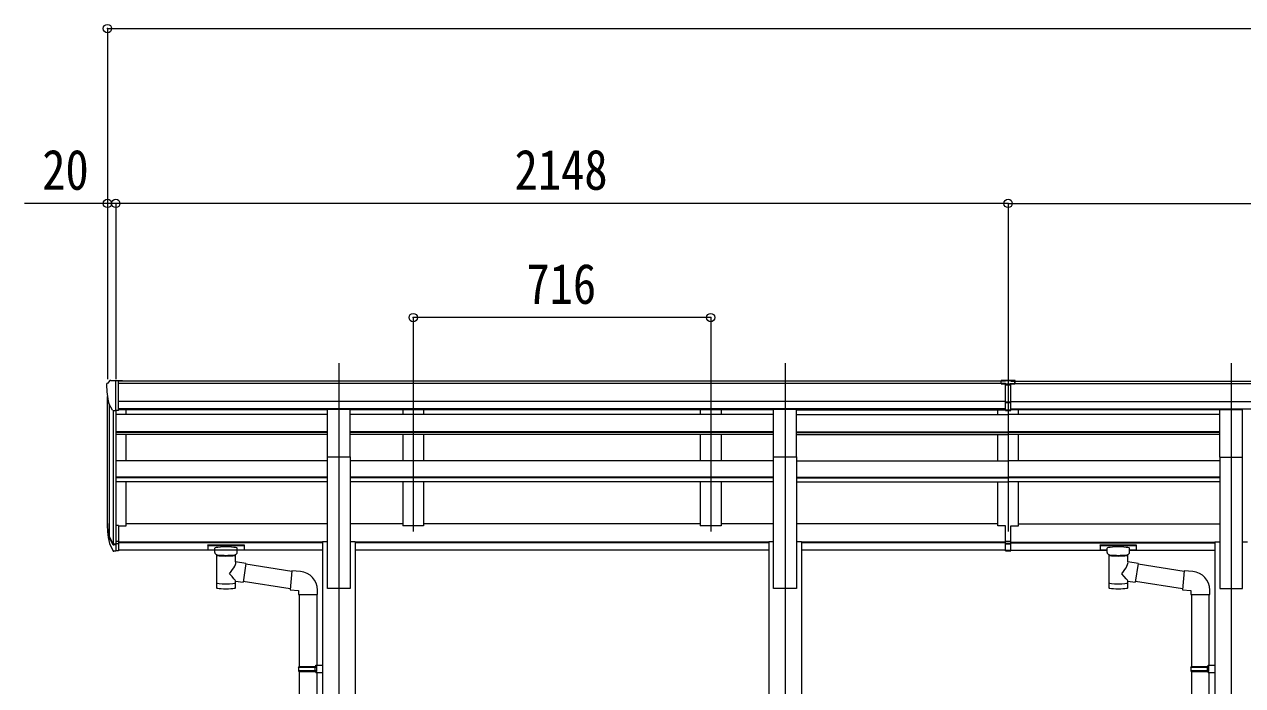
# Model space of a CAD drawing. Units: millimetres at full size. Extents: x -5590 to 5652, y -3902 to 3858.
# Drawn here: x 291 to 3223, y 691 to 2282 of the extents above; entities that cross this region are included whole.
import ezdxf
from ezdxf.enums import TextEntityAlignment as Align

# ---------------------------------------------------------------- set-up
doc = ezdxf.new("R2010")
doc.units = ezdxf.units.MM
doc.header["$LTSCALE"] = 20
doc.header["$PDMODE"] = 32
doc.header["$PDSIZE"] = 20
for name, color, linetype, lineweight in [('0-1_本体', 4, 'Continuous', 9), ('0-2_部品', 7, 'Continuous', 9), ('0-3_ELV2', 3, 'Continuous', 9), ('0-8_PARTS2', 2, 'Continuous', 9), ('0-A_寸法', 6, 'Continuous', 9)]:
    doc.layers.add(name, color=color, linetype=linetype, lineweight=lineweight)
doc.styles.add('ＭＳ ゴシック', font='')
doc.styles.get('ＭＳ ゴシック').set_extended_font_data('MS Gothic')

msp = doc.modelspace()

# ---------------------------------------------------------------- linework, layer by layer
at = {"layer": '0-1_本体'}
for p, q in [((2652.3, 1423.22), (517.3, 1423.22)), ((2652.3, 1417.87), (517.3, 1417.87)), ((2665.3, 1423.22), (4800.3, 1423.22)), ((2665.3, 1417.87), (4800.3, 1417.87)), ((490.8, 1073.7), (490.8, 1386.47)), ((495.08, 1367.67), (495.08, 1049.43)), ((504.8, 1352.31), (504.8, 1031.43)), ((510.8, 1351.84), (510.8, 1075.87)), ((2652.3, 1374.34), (517.3, 1374.34)), ((2652.3, 1356.67), (517.3, 1356.67)), ((1020.3, 1354.3), (517.3, 1354.3)), ((535.8, 1343.04), (535.8, 1354.3)), ((2094.3, 1354.3), (1075.3, 1354.3)), ((1201.8, 1354.23), (1201.8, 1343.04)), ((1251.8, 1354.23), (1251.8, 1343.04)), ((1917.8, 1354.23), (1917.8, 1343.04)), ((1967.8, 1354.23), (1967.8, 1343.04)), ((2149.3, 1354.3), (2652.3, 1354.3)), ((2633.8, 1343.04), (2633.8, 1354.3)), ((2665.3, 1374.34), (4800.3, 1374.34)), ((2665.3, 1356.67), (4800.3, 1356.67)), ((3168.3, 1354.3), (2665.3, 1354.3)), ((2683.8, 1343.04), (2683.8, 1354.3)), ((1020.3, 1343.04), (510.8, 1343.04)), ((2094.3, 1343.04), (1075.3, 1343.04)), ((2149.3, 1343.04), (2658.8, 1343.04)), ((3168.3, 1343.04), (2658.8, 1343.04)), ((1020.3, 1301.11), (510.8, 1301.11)), ((1020.3, 1299.62), (510.8, 1299.62)), ((1020.3, 1295.42), (510.8, 1295.42)), ((535.8, 1231.68), (535.8, 1295.42)), ((2094.3, 1301.11), (1075.3, 1301.11)), ((2094.3, 1299.62), (1075.3, 1299.62)), ((2094.3, 1295.42), (1075.3, 1295.42)), ((1201.8, 1295.42), (1201.8, 1231.68)), ((1251.8, 1295.42), (1251.8, 1231.68)), ((1917.8, 1295.42), (1917.8, 1231.68)), ((1967.8, 1295.42), (1967.8, 1231.68)), ((2149.3, 1301.11), (2658.8, 1301.11)), ((2149.3, 1299.62), (2658.8, 1299.62)), ((2149.3, 1295.42), (2658.8, 1295.42)), ((2633.8, 1231.68), (2633.8, 1295.42)), ((3168.3, 1301.11), (2658.8, 1301.11)), ((3168.3, 1299.62), (2658.8, 1299.62)), ((3168.3, 1295.42), (2658.8, 1295.42)), ((2683.8, 1231.68), (2683.8, 1295.42)), ((1020.29, 1231.68), (510.8, 1231.68)), ((1020.4, 924.45), (1020.4, 1241.24)), ((2094.29, 1231.68), (1075.29, 1231.68)), ((1075.4, 1241.24), (1075.4, 924.45)), ((2094.4, 924.45), (2094.4, 1241.24)), ((2149.31, 1231.68), (2658.8, 1231.68)), ((2149.4, 1241.24), (2149.4, 924.45)), ((3168.29, 1231.68), (2658.8, 1231.68)), ((3168.2, 1241.24), (3168.2, 924.45)), ((3223.2, 924.45), (3223.2, 1241.24)), ((1020.3, 1192.24), (510.8, 1192.24)), ((1020.3, 1190.76), (510.8, 1190.76)), ((1020.3, 1181.51), (510.8, 1181.51)), ((535.8, 1075.04), (535.8, 1181.51)), ((2094.3, 1192.24), (1075.3, 1192.24)), ((2094.3, 1190.76), (1075.3, 1190.76)), ((2094.3, 1181.51), (1075.3, 1181.51)), ((1201.8, 1181.51), (1201.8, 1075.02)), ((1251.8, 1181.51), (1251.8, 1075.02)), ((1917.8, 1181.51), (1917.8, 1075.02)), ((1967.8, 1181.51), (1967.8, 1075.02)), ((2149.3, 1192.24), (2658.8, 1192.24)), ((2149.3, 1190.76), (2658.8, 1190.76)), ((2149.3, 1181.51), (2658.8, 1181.51)), ((2633.8, 1075.04), (2633.8, 1181.51)), ((3168.3, 1192.24), (2658.8, 1192.24)), ((3168.3, 1190.76), (2658.8, 1190.76)), ((3168.3, 1181.51), (2658.8, 1181.51)), ((2683.8, 1075.04), (2683.8, 1181.51)), ((517.3, 1075.04), (535.8, 1075.04)), ((1020.3, 1079.84), (535.8, 1079.84)), ((1201.8, 1079.84), (1075.3, 1079.84)), ((1251.8, 1075.02), (1201.8, 1075.02)), ((1917.8, 1079.84), (1251.8, 1079.84)), ((1967.8, 1075.02), (1917.8, 1075.02)), ((2094.3, 1079.84), (1967.8, 1079.84)), ((2633.8, 1079.84), (2149.3, 1079.84)), ((2652.3, 1075.04), (2633.8, 1075.04)), ((2665.3, 1075.04), (2683.8, 1075.04)), ((2683.8, 1079.84), (3168.3, 1079.84)), ((1008.4, 1035.75), (517.3, 1035.75)), ((1008.4, 1034.35), (517.3, 1034.35)), ((1020.4, 1037.02), (1008.4, 1037.02)), ((1008.4, 1037.02), (1008.4, -725.39)), ((1087.4, 1037.02), (1075.4, 1037.02)), ((1087.4, 1037.02), (1087.4, -740.31)), ((2082.4, 1035.75), (1087.4, 1035.75)), ((2082.4, 1034.35), (1087.4, 1034.35)), ((2094.4, 1037.02), (2082.4, 1037.02)), ((2082.4, 1037.02), (2082.4, -735.28)), ((2161.4, 1037.02), (2149.4, 1037.02)), ((2161.4, 1037.02), (2161.4, -650.44)), ((2652.3, 1035.75), (2161.4, 1035.75)), ((2652.3, 1034.35), (2161.4, 1034.35)), ((2665.3, 1035.75), (3156.2, 1035.75)), ((2665.3, 1034.35), (3156.2, 1034.35)), ((3156.2, 1037.02), (3168.2, 1037.02)), ((3156.2, 1037.02), (3156.2, -726.2)), ((3223.2, 1037.02), (3235.2, 1037.02)), ((1008.4, 1016.98), (517.3, 1016.98)), ((2082.4, 1016.98), (1087.4, 1016.98)), ((2652.3, 1016.98), (2161.4, 1016.98)), ((2665.3, 1016.98), (2896.8, 1016.98)), ((2950.8, 1016.98), (3156.2, 1016.98)), ((1075.4, 924.45), (1020.4, 924.45)), ((2149.4, 924.45), (2094.4, 924.45)), ((3168.2, 924.45), (3223.2, 924.45))]:
    msp.add_line(p, q, dxfattribs=at)
at = {"layer": '0-2_部品'}
for p, q in [((488.8, 1415.45), (488.8, 1414.82)), ((495.71, 1424.25), (491.64, 1418.45)), ((498.8, 1424.82), (496.47, 1424.68)), ((498.8, 1424.82), (517.3, 1424.82)), ((510.8, 1351.84), (510.8, 1424.82)), ((517.3, 1424.82), (527.3, 1424.73)), ((517.3, 1352.84), (517.3, 1424.82)), ((527.3, 1423.22), (527.3, 1424.73)), ((503.18, 1353.65), (493.9, 1369.72)), ((510.8, 1351.84), (505.59, 1352.16)), ((517.3, 1352.84), (510.8, 1352.84)), ((1075.4, 1354.97), (1020.4, 1354.97)), ((1020.4, 1240.81), (1020.4, 1354.97)), ((1075.4, 1240.81), (1075.4, 1354.97)), ((2149.4, 1354.97), (2094.4, 1354.97)), ((2094.4, 1240.81), (2094.4, 1354.97)), ((2149.4, 1240.81), (2149.4, 1354.97)), ((3168.2, 1354.97), (3223.2, 1354.97)), ((3168.2, 1240.81), (3168.2, 1354.97)), ((3223.2, 1240.81), (3223.2, 1354.97)), ((1075.4, 1240.81), (1020.4, 1240.81)), ((2149.4, 1240.81), (2094.4, 1240.81)), ((3168.2, 1240.81), (3223.2, 1240.81)), ((510.8, 1075.87), (510.8, 1013.99)), ((517.3, 1075.87), (510.8, 1075.87)), ((517.3, 1075.87), (517.3, 1014.81)), ((493.19, 1049.83), (503.36, 1030.66)), ((504.37, 1031.91), (494.61, 1050.32)), ((495.78, 1032.97), (503.36, 1015.49)), ((510.8, 1031.16), (505.67, 1031.16)), ((510.8, 1029.16), (505.96, 1029.16)), ((517.3, 1037.56), (510.8, 1037.56)), ((517.3, 1032.16), (510.8, 1032.16)), ((732.51, 1029.09), (732.51, 1018.33)), ((732.51, 1028.9), (732.51, 1027.36)), ((734.51, 1029.76), (817.51, 1029.76)), ((734.51, 1027.58), (817.51, 1027.58)), ((819.51, 1029.09), (819.51, 1018.33)), ((2880.3, 1029.09), (2880.3, 1018.33)), ((2880.3, 1028.9), (2880.3, 1027.36)), ((2882.3, 1029.76), (2965.3, 1029.76)), ((2882.3, 1027.58), (2965.3, 1027.58)), ((2967.3, 1029.09), (2967.3, 1018.33)), ((510.8, 1013.99), (505.96, 1013.99)), ((517.3, 1014.81), (510.8, 1014.81)), ((734.51, 1017.67), (749.01, 1017.67)), ((749.01, 1010.86), (749.01, 1021.14)), ((753.11, 1006.36), (753.09, 926.07)), ((798.91, 988.79), (798.91, 1006.37)), ((803.01, 1010.86), (803.01, 1021.14)), ((803.01, 1017.67), (817.51, 1017.67)), ((2882.3, 1017.67), (2896.8, 1017.67)), ((2896.8, 1010.86), (2896.8, 1021.14)), ((2900.9, 1006.36), (2900.88, 926.07)), ((2946.7, 988.79), (2946.7, 1006.37)), ((2950.8, 1010.86), (2950.8, 1021.14)), ((2950.8, 1017.67), (2965.3, 1017.67)), ((824.13, 984.88), (798.91, 988.79)), ((824.13, 984.88), (817.11, 939.62)), ((934.36, 965.72), (823.82, 982.87)), ((2971.92, 984.88), (2946.7, 988.79)), ((2971.92, 984.88), (2964.9, 939.62)), ((3082.16, 965.72), (2971.61, 982.87)), ((798.93, 926.07), (798.91, 942.7)), ((798.91, 942.45), (817.11, 939.62)), ((930.69, 923.78), (817.38, 941.36)), ((955.33, 965.35), (934.49, 967.17)), ((2946.72, 926.07), (2946.7, 942.7)), ((2946.7, 942.45), (2964.9, 939.62)), ((3078.49, 923.78), (2965.17, 941.36)), ((3103.12, 965.35), (3082.28, 967.17)), ((950.4, 909.61), (996.4, 909.61)), ((952.4, 909.61), (952.4, 737.06)), ((994.4, 909.61), (994.4, 739.62)), ((996.4, 909.61), (996.4, 920.52)), ((3098.2, 909.61), (3144.2, 909.61)), ((3100.2, 909.61), (3100.2, 737.06)), ((3142.2, 909.61), (3142.2, 739.62)), ((3144.2, 909.61), (3144.2, 920.52)), ((950.4, 735.06), (951.4, 737.06)), ((950.4, 735.06), (994.4, 735.06)), ((950.4, 735.06), (950.4, 727.06)), ((951.4, 737.06), (994.4, 737.06)), ((989.93, 735.06), (989.5, 737.06)), ((992.4, 739.56), (1008.4, 740.03)), ((992.4, 737.56), (992.4, 739.56)), ((992.4, 737.56), (994.4, 737.56)), ((1008.4, 740.03), (1008.4, 722.09)), ((3098.2, 735.06), (3099.2, 737.06)), ((3098.2, 735.06), (3142.2, 735.06)), ((3098.2, 735.06), (3098.2, 727.06)), ((3099.2, 737.06), (3142.2, 737.06)), ((3137.72, 735.06), (3137.29, 737.06)), ((3140.2, 739.56), (3156.2, 740.03)), ((3140.2, 737.56), (3140.2, 739.56)), ((3140.2, 737.56), (3142.2, 737.56)), ((3156.2, 740.03), (3156.2, 722.09)), ((950.4, 727.06), (994.4, 727.06)), ((950.4, 727.06), (951.4, 725.06)), ((951.4, 725.06), (994.4, 725.06)), ((952.4, 725.06), (952.4, -12.13)), ((992.4, 722.56), (992.4, 724.56)), ((992.4, 722.56), (1008.4, 722.09)), ((994.4, 722.5), (994.4, -9.57)), ((3098.2, 727.06), (3142.2, 727.06)), ((3098.2, 727.06), (3099.2, 725.06)), ((3099.2, 725.06), (3142.2, 725.06)), ((3100.2, 725.06), (3100.2, -12.13)), ((3140.2, 722.56), (3140.2, 724.56)), ((3140.2, 722.56), (3156.2, 722.09)), ((3142.2, 722.5), (3142.2, -9.57))]:
    msp.add_line(p, q, dxfattribs=at)
for points in [[(732.51, 1029.09), (732.55, 1029.29), (732.63, 1029.43), (732.73, 1029.52), (732.83, 1029.58), (732.95, 1029.63), (733.24, 1029.69), (733.73, 1029.73), (734.27, 1029.76), (734.51, 1029.76)], [(817.51, 1029.76), (817.86, 1029.75), (818.39, 1029.73), (818.84, 1029.68), (819.14, 1029.6), (819.31, 1029.5), (819.43, 1029.36), (819.5, 1029.18), (819.51, 1029.09)], [(2880.3, 1029.09), (2880.34, 1029.29), (2880.42, 1029.43), (2880.52, 1029.52), (2880.62, 1029.58), (2880.74, 1029.63), (2881.04, 1029.69), (2881.53, 1029.73), (2882.07, 1029.76), (2882.3, 1029.76)], [(2965.3, 1029.76), (2965.65, 1029.75), (2966.18, 1029.73), (2966.63, 1029.68), (2966.94, 1029.6), (2967.11, 1029.5), (2967.23, 1029.36), (2967.29, 1029.18), (2967.3, 1029.09)], [(732.51, 1018.33), (732.55, 1018.14), (732.63, 1018), (732.73, 1017.91), (732.83, 1017.85), (732.95, 1017.8), (733.24, 1017.74), (733.73, 1017.69), (734.27, 1017.67), (734.51, 1017.67)], [(749.05, 1010.92), (749.02, 1010.56), (749.27, 1009.61), (749.79, 1008.72), (750.59, 1007.88), (751.71, 1007.09), (753.11, 1006.36)], [(798.91, 1006.37), (799.14, 1006.47), (800.5, 1007.2), (801.61, 1008.05), (802.37, 1008.92), (802.83, 1009.81), (803, 1010.7)], [(817.51, 1017.67), (817.86, 1017.67), (818.39, 1017.7), (818.84, 1017.75), (819.14, 1017.83), (819.31, 1017.93), (819.43, 1018.07), (819.5, 1018.24), (819.51, 1018.33)], [(2880.3, 1018.33), (2880.34, 1018.14), (2880.42, 1018), (2880.52, 1017.91), (2880.62, 1017.85), (2880.74, 1017.8), (2881.04, 1017.74), (2881.53, 1017.69), (2882.07, 1017.67), (2882.3, 1017.67)], [(2896.84, 1010.92), (2896.82, 1010.56), (2897.06, 1009.61), (2897.58, 1008.72), (2898.39, 1007.88), (2899.5, 1007.09), (2900.9, 1006.36)], [(2946.7, 1006.37), (2946.93, 1006.47), (2948.29, 1007.2), (2949.4, 1008.05), (2950.16, 1008.92), (2950.62, 1009.81), (2950.79, 1010.7)], [(2965.3, 1017.67), (2965.65, 1017.67), (2966.18, 1017.7), (2966.63, 1017.75), (2966.94, 1017.83), (2967.11, 1017.93), (2967.23, 1018.07), (2967.29, 1018.24), (2967.3, 1018.33)], [(934.49, 967.17), (930.48, 921.35), (950.4, 919.61), (950.4, 909.61)], [(3082.28, 967.17), (3078.27, 921.35), (3098.2, 919.61), (3098.2, 909.61)], [(989.93, 735.06), (989.93, 727.06), (989.5, 725.06)], [(992.4, 724.56), (994.4, 724.56), (994.4, 737.56)], [(3137.72, 735.06), (3137.72, 727.06), (3137.29, 725.06)], [(3140.2, 724.56), (3142.2, 724.56), (3142.2, 737.56)]]:
    msp.add_lwpolyline(points, dxfattribs=at)
for centre, radius, start, end in [((491.8, 1415.45), 3, 93, 180), ((690.8, 1414.82), 202, 180, 192.90261), ((496.53, 1423.68), 1, 93.5, 145), ((505.78, 1355.15), 3, 210, 266.5), ((579.46, 1072), 89.07, 174.49576, 194.41188), ((578.75, 1076.28), 88.05, 177.22392, 197.21071), ((624.02, 1069.05), 133.22, 183.27987, 195.71302), ((505.96, 1032.16), 3, 210, 270), ((505.67, 1032.66), 1.5, 210, 270), ((505.96, 1016.99), 3, 210, 270), ((951.4, 920.52), 45, 0, 85), ((3099.2, 920.52), 45, 0, 85)]:
    msp.add_arc(centre, radius, start, end, dxfattribs=at)
for centre, major_axis, ratio, start_param, end_param in [((734.51, 1027.36), (2, 0), 0.109601, 1.5707963, 3.1415927), ((817.51, 1027.36), (2, 0), 0.109601, 0, 1.5707963), ((2882.3, 1027.36), (2, 0), 0.109601, 1.5707963, 3.1415927), ((2965.3, 1027.36), (2, 0), 0.109601, 0, 1.5707963), ((776.01, 1021.14), (27, 0), 0.122176, 6.2831853, 9.424778), ((776.02, 1005.91), (-22.91, 0.42), 0.072511, 0.0008029, 1.5715993), ((776.02, 1004.29), (-22.91, 0.42), 0.072511, 0.0008029, 1.5715993), ((776, 1005.91), (22.92, 0.42), 0.07247, 4.71158, 6.2823764), ((776, 1004.29), (22.92, 0.42), 0.07247, 4.71158, 6.2823764), ((787.01, 1010.86), (16, 0), 0.361356, 6.2636979, 6.2831853), ((2923.8, 1021.14), (27, 0), 0.122176, 6.2831853, 9.424778), ((2923.81, 1005.91), (-22.91, 0.42), 0.072511, 0.0008029, 1.5715993), ((2923.81, 1004.29), (-22.91, 0.42), 0.072511, 0.0008029, 1.5715993), ((2923.79, 1005.91), (22.92, 0.42), 0.07247, 4.71158, 6.2823764), ((2923.79, 1004.29), (22.92, 0.42), 0.07247, 4.71158, 6.2823764), ((2934.8, 1010.86), (16, 0), 0.361356, 6.2636979, 6.2831853), ((776.01, 962.25), (-22.81, -26.62), 0.234429, 1.6855472, 3.1268519), ((2923.8, 962.25), (-22.81, -26.62), 0.234429, 1.6855472, 3.1268519), ((776.01, 938.51), (22.91, 0), 0.122865, 3.1415927, 6.2831853), ((778.56, 964.89), (20.32, -22.25), 0.045535, 0.0389954, 1.3075346), ((2923.8, 938.51), (22.91, 0), 0.122865, 3.1415927, 6.2831853), ((2926.36, 964.89), (20.32, -22.25), 0.045535, 0.0389954, 1.3075346), ((776.01, 926.07), (22.92, 0), 0.101955, 3.1415499, 6.2833984), ((2923.8, 926.07), (22.92, 0), 0.101955, 3.1415499, 6.2833984)]:
    msp.add_ellipse(centre, major_axis=major_axis, ratio=ratio, start_param=start_param, end_param=end_param, dxfattribs=at)
at = {"layer": '0-3_ELV2'}
for p, q in [((2642.2, 1416.78), (2642.2, 1424.62)), ((2642.2, 1416.78), (2652.2, 1416.78)), ((2658.7, 1415.96), (2652.2, 1416.36)), ((2652.2, 1414.78), (2665.2, 1414.78)), ((2652.4, 1353.15), (2652.4, 1418.43)), ((2652.4, 1416.3), (2658.9, 1415.98)), ((2665.4, 1414.78), (2652.4, 1414.78)), ((2665.2, 1416.3), (2658.7, 1415.98)), ((2658.9, 1415.96), (2665.4, 1416.36)), ((2665.2, 1353.15), (2665.2, 1418.43)), ((2675.4, 1416.78), (2665.4, 1416.78)), ((2675.4, 1416.78), (2675.4, 1424.62)), ((2652.2, 1373.26), (2658.7, 1373.1)), ((2652.2, 1354.22), (2658.7, 1353.82)), ((2658.9, 1373.1), (2652.4, 1373.26)), ((2658.9, 1353.82), (2652.4, 1354.22)), ((2658.7, 1373.1), (2665.2, 1373.26)), ((2658.7, 1353.82), (2665.2, 1354.22)), ((2665.4, 1373.26), (2658.9, 1373.1)), ((2665.4, 1354.22), (2658.9, 1353.82)), ((2652.2, 1037.55), (2652.2, 1075.03)), ((2652.4, 1037.55), (2652.4, 1075.03)), ((2665.2, 1037.55), (2665.2, 1075.03)), ((2665.4, 1037.55), (2665.4, 1075.03)), ((2652.2, 1037.55), (2665.2, 1037.55)), ((2652.2, 1015.31), (2652.2, 1037.55)), ((2652.2, 1032.15), (2665.2, 1032.15)), ((2665.4, 1037.55), (2652.4, 1037.55)), ((2652.4, 1015.31), (2652.4, 1037.55)), ((2665.4, 1032.15), (2652.4, 1032.15)), ((2665.2, 1015.31), (2665.2, 1037.55)), ((2665.4, 1015.31), (2665.4, 1037.55)), ((2652.2, 1016.37), (2658.7, 1015.97)), ((2658.9, 1015.97), (2652.4, 1016.37)), ((2658.7, 1015.97), (2665.2, 1016.37)), ((2665.4, 1016.37), (2658.9, 1015.97))]:
    msp.add_line(p, q, dxfattribs=at)
for points in [[(2642.2, 1424.62), (2660.2, 1424.78), (2675.2, 1424.65)], [(2675.4, 1424.62), (2657.4, 1424.78), (2642.4, 1424.65)], [(2652.4, 1416.82), (2642.4, 1416.91), (2642.4, 1424.65)], [(2665.2, 1353.15), (2658.7, 1352.75), (2652.2, 1353.15), (2652.2, 1418.49)], [(2652.4, 1353.15), (2658.9, 1352.75), (2665.4, 1353.15), (2665.4, 1418.49)], [(2665.2, 1416.82), (2675.2, 1416.91), (2675.2, 1424.65)], [(2665.2, 1372.16), (2661.94, 1372.08), (2658.7, 1372), (2655.46, 1372.08), (2652.2, 1372.16)], [(2652.4, 1372.16), (2655.66, 1372.08), (2658.9, 1372), (2662.15, 1372.08), (2665.4, 1372.16)], [(2665.2, 1015.31), (2658.7, 1014.91), (2652.2, 1015.31)], [(2652.4, 1015.31), (2658.9, 1014.91), (2665.4, 1015.31)]]:
    msp.add_lwpolyline(points, dxfattribs=at)
for centre, major_axis, start_param, end_param in [((2683.27, 1414.47), (24.57, -1.51), 3.1422238, 3.1491027), ((2634.33, 1414.47), (-24.57, -1.51), 3.1340826, 3.1409615)]:
    msp.add_ellipse(centre, major_axis=major_axis, ratio=0.121868, start_param=start_param, end_param=end_param, dxfattribs=at)
at = {"layer": '0-8_PARTS2'}
for p, q in [((1047.9, 1466.73), (1047.9, -1496.73)), ((1226.8, 1468.15), (1226.8, 1061.35)), ((1942.8, 1468.15), (1942.8, 1061.35)), ((2121.9, 1466.73), (2121.9, -1496.73)), ((2658.8, 1468.15), (2658.8, 1061.35)), ((3195.7, 1466.73), (3195.7, -1496.73))]:
    msp.add_line(p, q, dxfattribs=at)
at = {"layer": '0-A_寸法'}
for p, q in [((490.8, 2272.07), (490.8, 1851.02)), ((490.8, 2272.07), (4826.8, 2272.07)), ((490.8, 1851.02), (290.8, 1851.02)), ((490.8, 1851.02), (490.8, 1428.4)), ((510.8, 1851.02), (490.8, 1851.02)), ((510.8, 1851.02), (510.8, 1428.4)), ((2658.8, 1851.02), (510.8, 1851.02)), ((2658.8, 1851.02), (2658.8, 1428.4)), ((2658.8, 1851.02), (2658.8, 1428.4)), ((2658.8, 1851.02), (4806.8, 1851.02)), ((1226.8, 1576.4), (1226.8, 1428.4)), ((1942.8, 1576.4), (1226.8, 1576.4)), ((1942.8, 1576.4), (1942.8, 1428.4))]:
    msp.add_line(p, q, dxfattribs=at)
for p in [(490.8, 2272.07), (490.8, 1851.02), (510.8, 1851.02), (2658.8, 1851.02), (2658.8, 1851.02), (1226.8, 1576.4), (1942.8, 1576.4)]:
    msp.add_point(p, dxfattribs=at)

# ---------------------------------------------------------------- texts
at = {"layer": '0-A_寸法', "color": 7, "style": 'ＭＳ ゴシック', "width": 0.85}
for s, p in [('20', (333.8, 1855.02)), ('2148', (1470.8, 1855.02)), ('716', (1499.3, 1580.4))]:
    msp.add_text(s, height=96.77, dxfattribs=at).set_placement(p, align=Align.BOTTOM_LEFT)

doc.saveas('drawing.dxf')
